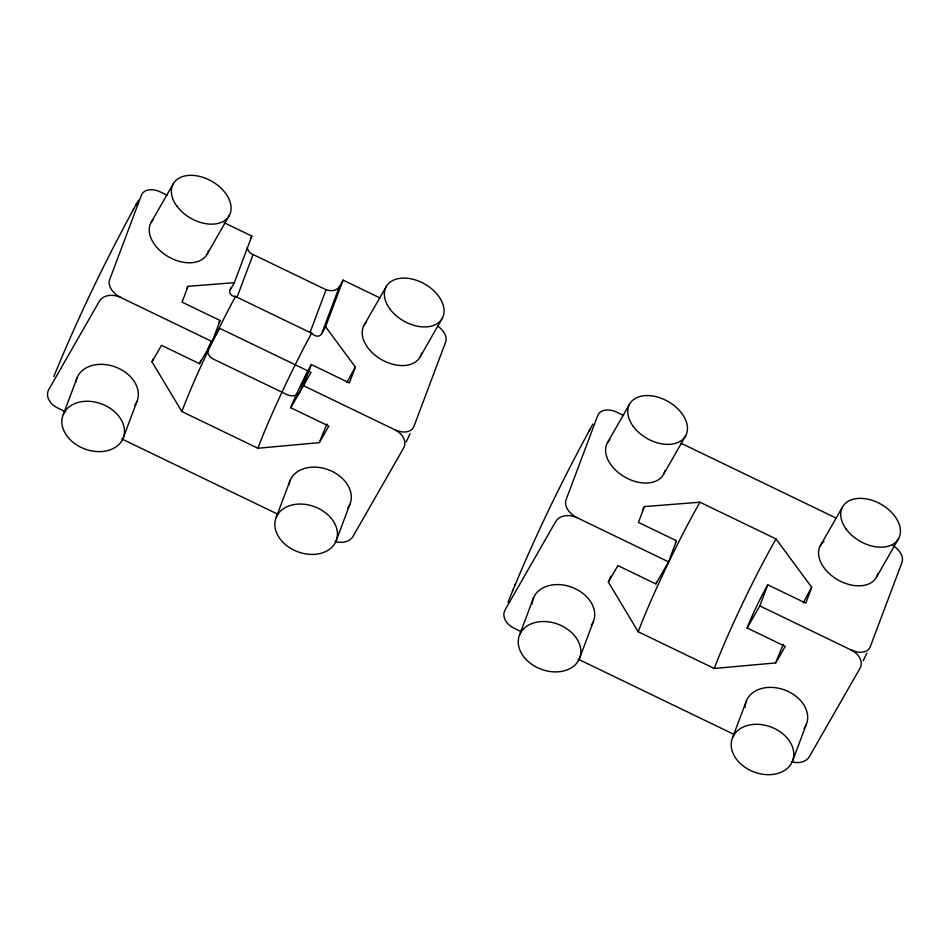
<?xml version="1.0" encoding="UTF-8"?>
<svg xmlns="http://www.w3.org/2000/svg" width="950" height="950" viewBox="0 0 950 950"><rect width="100%" height="100%" fill="white"/><g stroke="black" fill="none" stroke-linecap="round" stroke-linejoin="round"><path stroke-width="1.43" d="M63.306 414.449L77.188 377.518M123.037 438.461A32.193 24.035 20.6 0 0 86.355 401.268A32.193 24.035 20.6 0 0 70.122 439.636A32.193 24.035 20.6 0 0 123.037 438.461L136.919 401.529M224.058 222.68L251.833 236.087L234.317 282.684L188.029 286.318L182.079 302.147L220.103 320.494L212.171 341.608L120.899 297.552A16.946 11.186 29.8 0 1 109.654 279.656L141.384 195.249A16.946 11.186 29.8 0 1 160.562 192.031L167.176 195.225M209.796 344.458L208.382 348.223A10.165 7.588 20.6 0 0 213.714 359.254L286.734 394.499A10.165 7.588 20.6 0 0 299.654 392.279L307.218 372.151M210.271 343.199L210.746 341.941M380.142 298.015L343.104 280.131L325.589 326.741A94.608 7.564 -64.2 0 0 321.67 333.699C319.521 337.951 313.951 336.146 311.624 333.094A9.975 8.609 17.9 0 1 310.044 332.476L237.025 297.231A9.975 8.598 18 0 1 235.576 296.376C230.743 296.982 227.691 291.555 231.123 287.707M237.025 297.231L253.08 254.505L326.099 289.738L310.044 332.464M321.67 333.699L339.245 286.947A169.456 13.537 -64.2 0 1 343.104 280.131M325.589 326.741L355.359 367.08L349.41 382.909L311.374 364.551L303.442 385.652L394.725 429.709A16.946 11.186 29.8 0 0 413.903 426.491L445.633 342.083A16.946 11.186 29.8 0 0 437.665 326.088M276.272 517.227L290.154 480.296M336.003 541.251A32.193 24.035 20.6 0 0 299.321 504.058A32.193 24.035 20.6 0 0 283.088 542.414A32.193 24.035 20.6 0 0 336.003 541.251L349.885 504.319M519.674 634.695L533.556 597.764M579.405 658.718A32.193 24.035 20.6 0 0 542.723 621.526A32.193 24.035 20.6 0 0 526.49 659.882A32.193 24.035 20.6 0 0 579.405 658.718L593.287 621.787M644.397 506.576L638.447 522.393L676.471 540.752L668.539 561.854L655.892 583.941L617.868 565.582L608.38 582.148L638.198 631.774L714.258 668.479L775.711 662.91L785.199 646.344L747.163 627.986A33.891 2.707 -64.2 0 1 767.754 584.808L805.778 603.155L811.727 587.326L776.008 538.923L699.948 502.218L644.397 506.576A59.304 4.738 -64.2 0 0 642.699 509.556M747.163 627.986L759.822 605.91L767.754 584.808M732.64 737.485L746.522 700.554M792.371 761.496A32.193 24.035 20.6 0 0 755.689 724.304A32.193 24.035 20.6 0 0 739.456 762.672A32.193 24.035 20.6 0 0 792.371 761.496L806.253 724.565M508.048 602.134C532.641 541.084 561.272 481.674 592.942 423.997M53.806 376.544C77.995 317.407 105.782 259.73 136.574 203.739M512.418 591.244L513.19 589.392M514.793 585.509L515.506 583.775M406.22 441.809L410.079 433.675M863.253 660.618L866.816 653.196M132.644 210.852L133.523 209.273M589.012 431.11L589.891 429.531M135.636 205.438L138.546 200.236M150.979 222.68L173.114 184.039M207.195 254.066L229.33 215.424M152 361.891L161.488 345.337L199.524 363.684L219.759 328.356L311.042 372.4L290.795 407.74L328.831 426.087L319.343 442.652L257.889 448.234L181.83 411.516L152 361.891A59.304 4.738 -64.2 0 1 153.104 359.029M363.945 325.458L386.092 286.817M420.173 356.856L442.308 318.202M607.347 442.926L629.482 404.284M663.563 474.323L685.698 435.682M820.325 545.716L842.46 507.074M876.541 577.101L898.676 538.46M623.604 415.506L616.93 412.288A16.946 11.186 29.8 0 0 597.752 415.494L566.022 499.914A16.946 11.186 29.8 0 0 577.268 517.809L668.539 561.854M681.043 443.234L835.988 518.011M759.822 605.91L851.093 649.954A16.946 11.186 29.8 0 0 870.271 646.748L902.001 562.329A16.946 11.186 29.8 0 0 892.976 545.644M65.669 411.837L57.653 407.966A16.946 12.647 20.6 0 1 48.759 389.583L99.358 301.257A16.946 12.647 20.6 0 1 120.899 297.552M121.766 438.912L278.041 514.33M520.695 631.441L514.021 628.211A16.946 12.647 20.6 0 1 505.127 609.829L555.726 521.503A16.946 12.647 20.6 0 1 577.268 517.809M578.134 659.158L734.409 734.587M421.527 353.246A32.193 21.268 29.8 0 1 381.829 359.801A32.193 21.268 29.8 0 1 366.344 322.228M208.549 250.467A32.193 21.268 29.8 0 1 168.862 257.022A32.193 21.268 29.8 0 1 153.377 219.45M288.931 484.666A32.193 24.035 20.6 0 1 329.258 470.108A32.193 24.035 20.6 0 1 347.724 508.084M75.953 381.888A32.193 24.035 20.6 0 1 116.292 367.329A32.193 24.035 20.6 0 1 134.757 405.306M199.524 363.684A33.891 2.707 -64.2 0 1 200.842 360.311M218.785 322.846A33.891 2.707 -64.2 0 1 220.103 320.494M290.795 407.74A33.891 2.707 -64.2 0 1 311.374 364.551M319.343 442.652A59.304 4.738 -64.2 0 1 327.014 424.044M346.952 382.517A59.304 4.738 -64.2 0 1 355.359 367.08M186.901 288.289A59.304 4.738 -64.2 0 1 188.029 286.318M230.399 289.655A94.608 7.564 -64.2 0 1 234.317 282.684M181.83 411.516A101.674 8.123 -64.2 0 1 235.564 296.376M257.889 448.234A101.674 8.123 -64.2 0 1 311.624 333.094M394.725 429.709A16.946 12.647 20.6 0 1 403.608 448.091L353.008 536.418A16.946 12.647 20.6 0 1 335.017 541.476M250.562 238.319A169.456 13.537 -64.2 0 1 251.833 236.087M339.138 286.9A10.165 7.909 14.1 0 1 326.171 289.619M252.973 254.695A10.165 8.348 19.1 0 1 247.202 247.582M877.895 573.503A32.193 21.268 29.8 0 1 837.116 579.429A32.193 21.268 29.8 0 1 823.982 541.334M664.917 470.713A32.193 21.268 29.8 0 1 625.136 477.221A32.193 21.268 29.8 0 1 609.852 439.589M745.097 707.311A32.193 24.035 20.6 0 1 784.154 689.807A32.193 24.035 20.6 0 1 804.104 728.341M532.143 604.034A32.193 24.035 20.6 0 1 571.484 587.124A32.193 24.035 20.6 0 1 591.126 625.551M655.892 583.941A33.891 2.707 -64.2 0 1 656.521 582.303M675.509 542.462A33.891 2.707 -64.2 0 1 676.471 540.752M775.711 662.91A59.304 4.738 -64.2 0 1 783.382 644.29M803.32 602.775A59.304 4.738 -64.2 0 1 811.727 587.326M714.258 668.479A101.674 8.123 -64.2 0 1 776.008 538.923M638.198 631.774A101.674 8.123 -64.2 0 1 699.948 502.218M608.38 582.148A59.304 4.738 -64.2 0 1 610.696 576.211M851.093 649.954A16.946 12.647 20.6 0 1 859.976 668.337L809.376 756.663A16.946 12.647 20.6 0 1 791.386 761.722M389.702 308.702A32.193 21.268 29.8 0 0 441.251 319.877A32.193 21.268 29.8 0 0 411.647 278.956A32.193 21.268 29.8 0 0 389.702 308.702M176.724 205.924A32.193 21.268 29.8 0 0 228.273 217.099A32.193 21.268 29.8 0 0 198.669 176.178A32.193 21.268 29.8 0 0 176.724 205.924M846.07 528.96A32.193 21.268 29.8 0 0 897.619 540.134A32.193 21.268 29.8 0 0 868.015 499.213A32.193 21.268 29.8 0 0 846.07 528.96M633.092 426.17A32.193 21.268 29.8 0 0 684.641 437.344A32.193 21.268 29.8 0 0 655.037 396.423A32.193 21.268 29.8 0 0 633.092 426.17"/></g></svg>
